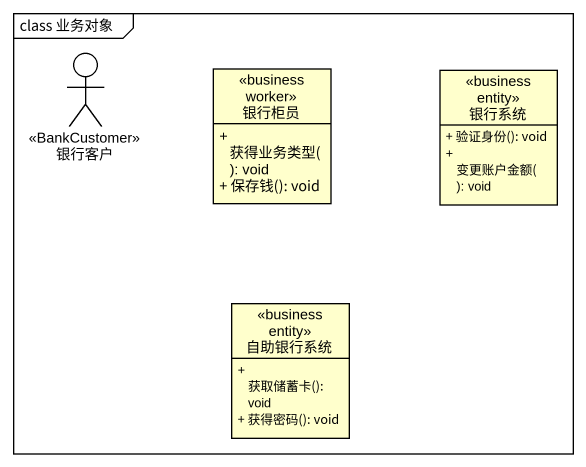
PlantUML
@startuml
mainframe class 业务对象
allowmixing
hide circle
hide empty members
skinparam classAttributeIconSize 0
actor 银行客户 <<BankCustomer>>
class 银行柜员 <<business worker>> {
  + 获得业务类型(): void
  + 保存钱(): void
}
class 银行系统 <<business entity>> {
  + 验证身份(): void
  + 变更账户金额(): void
}
class 自助银行系统 <<business entity>> {
  + 获取储蓄卡(): void
  + 获得密码(): void
}
@enduml
